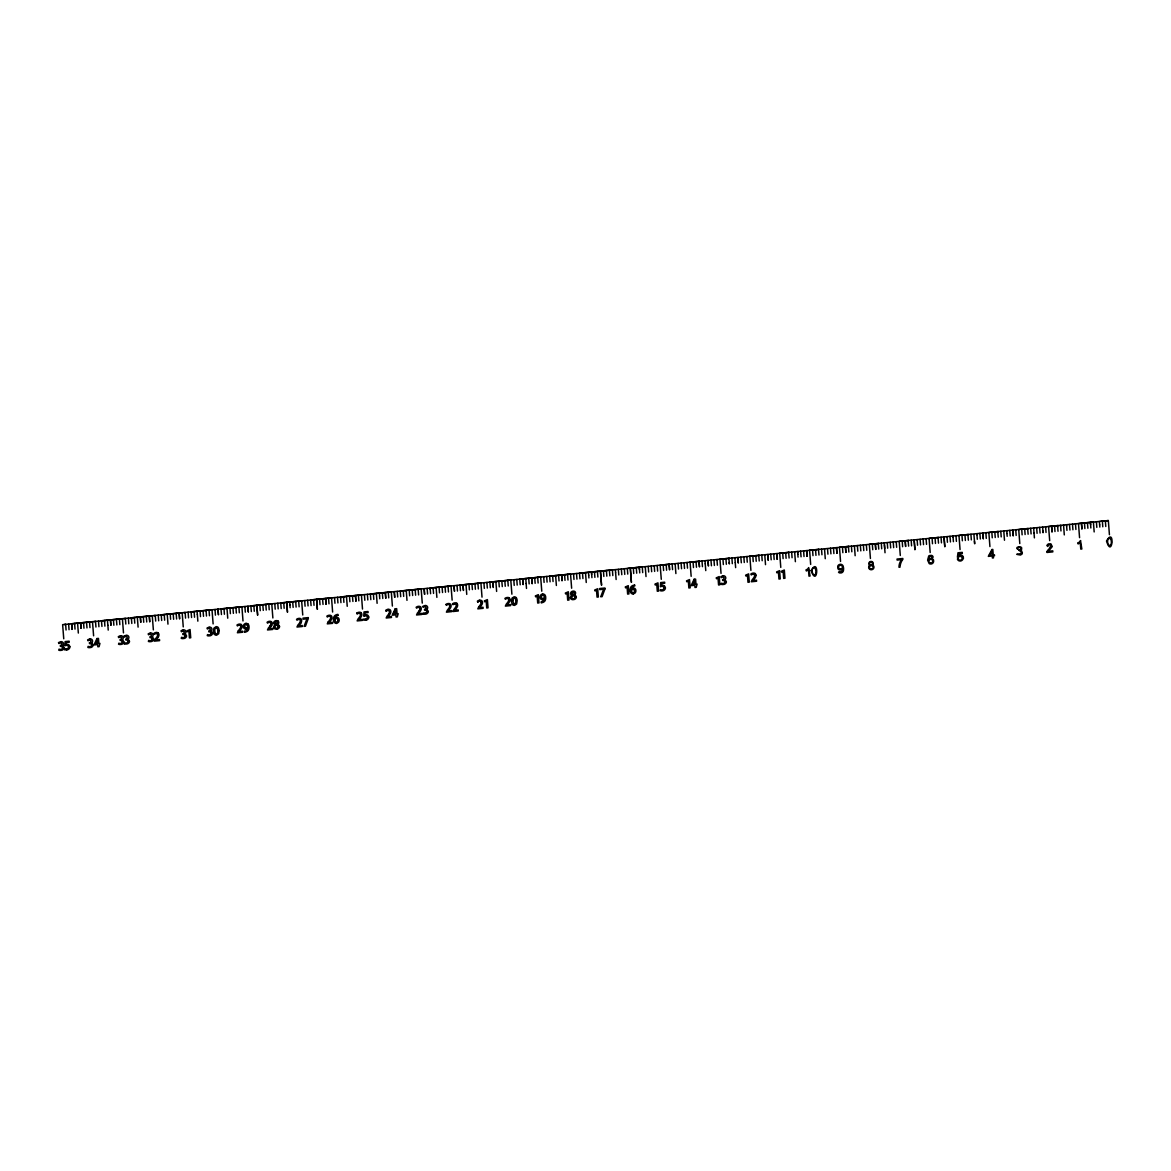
<?xml version="1.0" encoding="UTF-8"?>
<svg xmlns="http://www.w3.org/2000/svg" width="1171" height="1171" viewBox="0 0 1171 1171"><rect width="100%" height="100%" fill="white"/><g stroke="black" fill="none" stroke-linecap="round" stroke-linejoin="round"><path stroke-width="1.5" d="M1018.726 550.209C1028.182 555.625 1008.904 553.21 1020.556 555.025C1024.859 553.371 1019.956 550.648 1021.58 549.258C1023.205 545.13 1014.071 546.93 1017.526 549.097M64.888 645.616L65.122 641.591L69.133 641.196L69.206 642.25L66.162 642.557L66.03 644.518M363.786 615.931L364.02 611.906L368.016 611.511L368.104 612.565L365.045 612.872L364.913 614.834M660.4 586.612L660.649 582.587L664.645 582.177L664.718 583.246L661.674 583.539L661.542 585.5M958.654 555.976L958.947 553.707L962.328 553.371L962.255 552.361L957.98 552.785L957.41 557.206L958.449 557.264A2.035 1.918 -15.2 0 1 961.596 556.884A2.035 1.918 -15.2 0 1 961.171 559.884A2.035 1.918 -15.2 0 1 958.2 558.889M64.712 649.627L64.947 648.646A3.586 3.367 -15.2 0 0 66.674 648.895M124.214 643.743L124.477 642.747A3.367 3.162 -15.2 0 0 126.248 643.011A1.771 1.669 -15.2 0 0 128.049 641.357M422.98 613.941L423.258 612.931A3.367 3.162 -15.2 0 0 425.014 613.209M217.645 633.072C214.952 638.019 213.063 625.124 217.25 628.432M694.432 580.45L692.354 584.534L694.74 584.314L694.491 580.392M1111.016 544.559L1111.381 542.92A12.091 11.373 -15.2 0 0 1111.059 539.992L1110.62 539.041M1107.971 539.289L1107.62 540.929A12.998 12.222 -15.2 0 0 1107.883 543.651L1108.41 544.822A1.683 1.581 -15.2 0 0 1111.089 544.603M239.104 631.506L239.762 630.745A14.345 13.496 -15.2 0 0 241.489 628.461A4.289 4.04 -15.2 0 0 242.06 626.236A2.693 2.532 -15.2 0 0 241.314 624.611M388.538 615.99L387.879 616.751L391.407 616.429L391.48 617.483L386.167 618.01L387.103 616.048A20.829 19.6 -15.2 0 0 388.918 613.721M238.328 630.803L237.376 632.764L242.704 632.238L242.617 631.184L239.104 631.535M478.734 606.9L477.797 608.861L483.111 608.335L483.038 607.281L479.51 607.632L480.183 606.841A14.345 13.496 -15.2 0 0 481.91 604.558A4.289 4.04 -15.2 0 0 482.481 602.333A2.693 2.532 -15.2 0 0 481.72 600.708A2.766 2.591 -15.2 0 0 479.686 600.255M65.064 645.587L65.942 645.441A2.327 2.196 -15.2 0 1 68.752 646.86M363.947 615.887L364.84 615.756M660.576 586.569L661.454 586.437A2.327 2.196 -15.2 0 1 664.264 587.842M245.193 632.077L245.486 632.018A4.201 3.952 -15.2 0 0 248.369 630.174A6.367 5.987 -15.2 0 0 249.028 626.909A4.743 4.464 -15.2 0 0 248.208 624.202M245.076 631.125L245.325 631.067A3.045 2.869 -15.2 0 0 247.301 629.793M541.778 602.728L542.144 602.641A4.201 3.952 -15.2 0 0 545.013 600.811A6.367 5.987 -15.2 0 0 545.686 597.547A4.743 4.464 -15.2 0 0 544.852 594.824A2.576 2.415 -15.2 0 0 542.671 594.121M958.449 558.801L957.38 559.021A2.898 2.723 -15.2 0 0 962.474 559.928A3.015 2.84 -15.2 0 0 958.434 555.713M1100.725 521.3L1108.308 520.568M64.156 624.524L65.43 624.406M72.09 623.719L92.494 621.684L93.607 635.809M94.031 621.552L95.305 621.435M101.95 620.732L122.384 618.698M123.906 618.581L125.18 618.449M131.825 617.761L152.259 615.726L153.357 629.866M153.972 615.595L154.879 615.492M161.7 614.79L182.134 612.755M183.847 612.609L184.755 612.521M191.576 611.818L212.01 609.784L213.122 623.909M221.465 608.847L241.885 606.812M251.341 605.861L271.76 603.826L272.872 617.966M281.216 602.889L301.635 600.855L302.747 614.995M311.091 599.918L331.525 597.883L332.623 612.023M340.966 596.947L361.4 594.912M370.841 593.96L391.275 591.926M400.716 590.989L421.15 588.954L422.263 603.094M430.606 588.018L451.025 585.983L452.138 600.123M460.481 585.046L480.9 583.012M490.356 582.075L510.776 580.04L511.888 594.165M520.231 579.089L540.665 577.054L541.763 591.194M550.107 576.117L570.54 574.083L571.638 588.223M579.982 573.146L611.701 569.984M628.344 568.33L641.576 567.013M669.622 564.217L660.166 565.154L661.278 579.294M690.041 562.182L699.497 561.246M63.746 638.78L62.634 624.655L729.372 558.274M720.15 559.211L759.247 555.303M750.025 556.24L789.122 552.317M780.091 553.254L818.997 549.345M809.966 550.268L848.887 546.374M840.031 547.281L878.762 543.403M908.637 540.417L869.907 544.31M899.782 541.324L938.513 537.445M929.672 538.353L968.388 534.474M959.737 535.367L998.263 531.502M989.612 532.395L1028.138 528.531M1048.572 526.482L1058.028 525.545M1049.362 526.438L1093.392 522.032L1094.168 531.927M1019.487 529.409L1048.572 526.511L1049.684 540.621M1079.238 523.466L1108.117 520.583M1080.496 540.592L1081.858 549.009L1080.774 549.111L1080.262 542.51A6.953 6.543 -15.2 0 1 1078.125 543.959L1078.067 542.978M901.494 559.636L897.132 560.075L897.045 559.05L902.826 558.479L902.885 559.299A13.789 12.969 -15.2 0 0 900.338 564.803M542.671 595.014L543.827 595.571A3.762 3.542 -15.2 0 1 544.295 597.21M246.012 624.392L247.183 624.933M477.856 602.055L477.373 601.191A3.835 3.601 -15.2 0 1 479.686 600.225M445.99 604.485L446.473 605.348A2.986 2.81 -15.2 0 1 448.098 604.499A1.566 1.464 -15.2 0 1 449.342 604.822A1.815 1.698 -15.2 0 1 449.723 605.89A3.645 3.425 -15.2 0 1 449.108 607.837A20.829 19.6 -15.2 0 1 447.337 610.179L446.4 612.17L451.728 611.628L451.64 610.574L448.127 610.925L448.786 610.135A14.345 13.496 -15.2 0 0 450.513 607.866A4.289 4.04 -15.2 0 0 451.084 605.627A2.693 2.532 -15.2 0 0 450.323 604.016A2.766 2.591 -15.2 0 0 448.303 603.548A3.835 3.601 -15.2 0 0 445.975 604.47M386.225 611.203L385.742 610.325A3.835 3.601 -15.2 0 1 388.055 609.374M356.716 613.223L357.199 614.102A2.986 2.81 -15.2 0 1 358.824 613.238A1.566 1.464 -15.2 0 1 360.068 613.575M154.338 634.331L153.855 633.467A3.835 3.601 -15.2 0 1 156.153 632.501M123.98 636.292L124.375 637.185A2.957 2.781 -15.2 0 1 125.897 636.526L127.273 637.156L126.849 638.649A2.152 2.02 -15.2 0 1 125.721 639.103L125.824 639.995A2.283 2.152 -15.2 0 1 127.273 640.274A1.595 1.493 -15.2 0 1 127.873 641.357M58.55 642.689L58.96 643.567A2.957 2.781 -15.2 0 1 60.482 642.908L61.814 643.508L61.551 644.928A2.152 2.02 -15.2 0 1 60.307 645.484L60.394 646.377A2.283 2.152 -15.2 0 1 61.858 646.655A1.595 1.493 -15.2 0 1 62.444 647.753M571.829 593.477L573 592.043L574.317 593.141A1.713 1.61 -15.2 0 1 573.336 594.722M275.039 622.957L276.21 621.523L277.527 622.621A1.713 1.61 -15.2 0 1 276.546 624.202M634.623 585.061L634.711 586.012A3.791 3.557 -15.2 0 0 632.062 587.154M338.024 615.346L337.936 614.394A5.035 4.743 -15.2 0 0 334.496 615.931A5.855 5.518 -15.2 0 0 333.486 619.854A3.63 3.425 -15.2 0 0 336.575 623.484M1099.613 524.637L1099.832 527.082M1096.817 527.389L1096.407 521.754M1090.435 522.354L1090.625 524.828M1090.406 522.354L1090.845 527.975M1087.42 522.647L1087.888 528.267M1060.633 526.394L1060.56 525.325L1060.97 530.946M1057.53 525.618L1057.647 527.038M1034.052 532.951L1033.671 528.004M1030.67 528.297L1031.095 533.932M1027.655 528.604L1028.123 534.225M1006.972 533.508L1007.192 536.303M1000.795 531.268L1001.205 536.904M997.78 531.575L998.248 537.196M970.92 534.254L971.33 539.875M967.905 534.547L968.373 540.168M941.045 537.226L941.455 542.846M938.03 537.518L938.498 543.139M911.17 540.197L911.58 545.832M908.154 540.504L908.623 546.125M881.295 543.168L881.704 548.804M878.279 543.476L878.748 549.097M851.419 546.14L851.829 551.775M848.39 546.447L848.507 547.867M821.53 549.126L821.954 554.747M818.514 549.419L818.983 555.039M797.832 554.322L798.051 557.133M791.655 552.097L792.064 557.718M788.639 552.39L789.108 558.025M767.971 557.659L767.752 554.483M768.088 559.05L768.176 560.104M761.779 555.069L762.189 560.704M758.764 555.376L759.232 560.997M735.286 562.695L734.89 557.747M731.904 558.04L732.314 563.675M728.889 558.347L729.357 563.968L729.226 562.563M705.235 563.837L705.762 570.599M702.029 561.026L702.439 566.647M699.014 561.319L699.482 566.94L699.102 562.387M672.154 563.998L672.564 569.618M642.279 566.969L642.689 572.604M615.595 572.751L616.122 579.513M612.404 569.94L612.814 575.576M609.432 570.599L609.857 575.869M588.691 575.151L588.911 577.947M582.514 572.926L582.924 578.547M579.499 573.219L579.967 578.84M552.639 575.898L553.049 581.519M549.623 576.191L550.092 581.811M526.145 583.524L525.75 578.576M522.764 578.869L523.203 584.49M519.748 579.162L520.217 584.797M489.873 582.148L490.342 587.769M463.013 584.812L463.453 590.447L462.984 584.827M459.998 585.119L460.466 590.74M433.211 588.852L433.138 587.798L433.548 593.419M430.123 588.091L430.225 589.511M403.263 590.77L403.673 596.39M400.233 591.062L400.716 596.698M379.55 595.966L379.77 598.776M373.373 593.741L373.783 599.376M370.358 594.048L370.826 599.669M343.498 596.712L343.908 602.348M340.483 597.02L340.6 598.44M313.623 599.698L314.033 605.319M310.608 599.991L311.076 605.612M289.91 604.895L290.13 607.705M283.748 602.67L284.158 608.291M280.733 602.963L281.201 608.583M253.873 605.641L254.283 611.277M250.857 605.934L251.326 611.569M223.998 608.613L224.408 614.248M220.982 608.92L221.451 614.541M197.343 614.394L197.84 621.157M194.123 611.584L194.532 617.219M191.093 611.891L191.576 617.512M170.6 619.254L170.219 613.97M164.233 614.57L164.643 620.191M161.217 614.863L161.686 620.484M134.358 617.541L134.767 623.162M131.342 617.834L131.459 619.254M107.834 625.168L107.469 620.22M104.482 620.513L104.57 621.933M101.467 620.82L101.936 626.441M74.607 623.484L75.017 629.12M1108.337 520.539L1109.42 534.679M1105.365 520.861L1105.775 526.496M1102.379 521.154L1102.789 526.789M1099.364 521.461L1099.671 524.974M1084.463 522.939L1084.873 528.575M1078.476 523.539L1079.56 537.65M1075.49 523.832L1075.9 529.468M1072.504 524.14L1072.914 529.76M1069.489 524.432L1069.957 530.053M1066.605 526.145L1066.532 524.725M1066.635 526.145L1066.942 530.361M1063.546 525.032L1064.293 534.898M1057.676 527.038L1058.013 531.253M1054.573 525.925L1054.983 531.546M1045.615 526.818L1046.025 532.439M1042.629 527.111L1043.068 532.732L1042.907 530.99M1039.614 527.404L1040.082 533.039M1037.067 533.332L1036.657 527.697M1034.022 532.951L1034.403 537.87M1024.698 528.897L1025.108 534.518M1021.712 529.19L1022.122 534.825M1018.726 529.482L1019.795 543.593M1015.74 529.79L1016.15 535.41M1013.193 535.703L1012.754 530.082L1013.164 535.718M1009.739 530.39L1010.207 536.011M1006.797 531.034L1007.001 533.508M1003.781 530.975L1004.484 540.226M994.823 531.868L995.233 537.504M991.837 532.161L992.247 537.796M988.851 532.468L989.919 546.579M985.865 532.761L986.275 538.397M979.864 533.361L980.332 538.982M976.951 534.723L976.892 533.654M976.98 534.723L977.302 539.275M973.935 534.576L974.682 543.812L974.462 541.353M964.948 534.84L965.358 540.475M961.962 535.147L962.372 540.768M958.976 535.44L960.044 549.55M955.99 535.733L956.4 541.368M953.004 536.04L953.077 537.094M952.96 536.04L953.414 541.661M949.974 536.333L950.457 541.953M947.427 542.261L947.017 536.625M944.031 536.918L944.807 546.798L944.002 536.933M935.073 537.811L935.483 543.446M932.087 538.118L932.497 543.739M929.101 538.411L930.169 552.522M926.1 538.704L926.524 544.339M923.114 539.011L923.524 544.632M920.099 539.304L920.567 544.925M917.552 545.232L917.142 539.597M914.888 549.155L914.156 539.904L914.902 549.77M902.212 541.09L902.621 546.725M899.211 541.383L900.294 555.493M896.225 541.69L896.635 547.311M893.239 541.983L893.649 547.618M890.223 542.275L890.692 547.911M887.325 543.285L887.677 548.204M884.427 544.749L884.72 548.438M884.281 542.876L885.027 552.741M872.322 544.061L872.746 549.697M869.336 544.369L870.419 558.465M866.35 544.661L866.76 550.282M863.364 544.954L863.774 550.59M860.348 545.262L860.817 550.882M857.435 546.623L857.392 545.554M857.465 546.623L857.801 551.175M854.406 545.847L855.152 555.713M848.536 547.867L848.873 552.068M842.447 547.033L842.857 552.668M839.461 547.34L840.544 561.451M833.489 547.926L833.898 553.561M830.473 548.233L830.942 553.854M827.56 549.243L827.926 554.161M824.53 548.818L825.262 558.699M815.558 549.711L815.967 555.347M812.572 550.019L812.981 555.64M809.585 550.311L810.669 564.422M806.263 569.984L806.336 570.994A6.953 6.543 -15.2 0 0 808.458 569.516L808.971 576.132L810.054 576.03L808.693 567.613A5.562 5.24 -15.2 0 1 806.219 569.896M803.613 550.912L804.023 556.532M800.598 551.204L801.066 556.825M797.861 554.322L797.641 551.497L797.714 552.917M794.641 551.804L795.387 561.67M785.682 552.697L786.092 558.318M782.696 552.99L783.106 558.611M779.71 553.283L780.779 567.393M777.163 559.211L776.724 553.59L777.134 559.211M773.738 553.883L774.148 559.504M770.723 554.176L771.191 559.811M767.781 554.834L768.205 560.104M764.765 554.776L765.512 564.642M755.807 555.669L756.217 561.29M752.821 555.962L753.231 561.597M749.835 556.254L750.904 570.365M746.849 556.562L747.259 562.182M743.863 556.854L744.273 562.49M740.833 557.162L741.316 562.783M737.964 558.508L738.316 563.075L737.876 557.455M735.256 562.695L735.637 567.613M725.932 558.64L726.342 564.276M722.946 558.933L723.356 564.568M719.96 559.24L721.029 573.351M716.974 559.533L717.384 565.169M713.973 559.826L714.383 565.461M710.958 560.133L711.426 565.754M708.162 562.548L708.44 566.047L708.001 560.426M705.015 560.719L705.264 563.822M696.057 561.612L696.467 567.247M693.071 561.919L693.481 567.54M690.07 562.212L691.153 576.322M687.084 562.504L687.494 568.14M684.098 562.812L684.508 568.433M681.083 563.105L681.551 568.725M678.536 569.033L678.126 563.397M675.14 563.705L675.887 573.57M666.182 564.583L666.592 570.218M663.181 564.89L663.606 570.511M657.209 565.476L657.619 571.111M654.223 565.783L654.633 571.404M651.208 566.076L651.676 571.697M648.661 572.004L648.251 566.369M645.265 566.676L646.011 576.542M639.483 569.735L639.293 567.262L639.732 572.897M636.292 567.569L636.702 573.19M633.306 567.862L633.716 573.497M627.334 568.462L627.744 574.083M624.348 568.755L624.758 574.39M621.333 569.062L621.801 574.683M618.786 574.976L618.376 569.355M615.39 569.648L615.624 572.751M606.417 570.54L606.827 576.161M603.431 570.833L603.841 576.469M600.445 571.141L601.557 585.237L600.416 571.141M597.459 571.433L597.869 577.054M594.473 571.726L594.883 577.362M591.926 577.654L591.487 572.034L591.648 574.507M588.515 572.678L588.72 575.151M585.5 572.619L586.247 582.485M576.542 573.512L576.952 579.147M573.556 573.805L573.966 579.44M567.584 574.405L567.994 580.04M564.598 574.698L565.008 580.333M559.035 580.933L558.611 575.298M555.625 575.59L556.371 585.471M546.667 576.483L547.077 582.119M543.681 576.791L544.091 582.411M541.119 601.821L541.192 602.802M537.709 577.376L538.118 583.012M534.723 577.684L535.132 583.304M532.176 583.597L531.722 577.976L532.146 583.612M529.146 583.905L528.736 578.269M526.116 583.524L526.496 588.442M522.895 580.992L523.174 584.49M516.792 579.469L517.201 585.09M513.806 579.762L514.215 585.383M507.833 580.362L508.243 585.983M504.833 580.655L505.243 586.276M501.817 580.948L502.286 586.583M498.89 581.606L499.27 586.876M495.875 581.548L496.621 591.414M486.916 582.441L487.326 588.062M483.93 582.734L484.34 588.369M480.93 583.026L482.013 597.137M477.944 583.334L478.354 588.954M474.958 583.626L475.367 589.262M471.942 583.934L472.411 589.555M469.395 589.847L468.986 584.227M465.999 584.519L466.746 594.385M457.041 585.412L457.451 591.048M454.041 585.705L454.494 591.34L454.011 585.72M448.069 586.305L448.478 591.941M445.082 586.598L445.492 592.233M442.067 586.905L442.536 592.526M439.52 592.833L439.11 587.198M436.124 587.491L436.871 597.371M430.255 589.511L430.591 593.712M427.152 588.384L427.576 594.019M418.193 589.276L418.603 594.912M415.207 589.584L415.617 595.205M412.192 589.877L412.66 595.497M409.645 595.805L409.235 590.169M406.249 590.477L406.981 600.342M397.276 591.355L397.686 596.99M391.304 591.955L392.387 606.066M388.318 592.248L388.728 597.883M382.317 592.848L382.785 598.469M379.58 595.966L379.36 593.141M376.374 593.448L377.106 603.314M367.401 594.341L367.811 599.962M364.415 594.634L364.825 600.269M361.429 594.927L362.498 609.037M358.443 595.234L358.853 600.855M352.442 595.834L352.91 601.455M349.895 601.748L349.47 596.127M346.484 596.42L347.231 606.285M340.629 598.425L340.951 602.641M337.526 597.312L337.936 602.933M334.54 597.605L334.95 603.241M328.568 598.205L328.978 603.826M322.552 598.805L323.035 604.426M320.005 604.719L319.595 599.098M317.385 609.257L316.609 599.391L317.356 609.257M307.651 600.284L308.061 605.919M304.665 600.577L305.075 606.212M298.693 601.177L299.103 606.812M295.692 601.47L296.102 607.105M292.677 601.777L293.145 607.398M289.749 602.421L289.94 604.895M277.776 603.255L278.186 608.891M274.79 603.563L275.2 609.183M268.803 604.148L269.213 609.784M265.817 604.456L266.227 610.076M262.802 604.748L263.27 610.369M260.255 610.677L259.845 605.041M256.903 605.963L257.635 615.214L256.859 605.348M244.9 606.534L245.325 612.155M244.461 631.198L244.549 632.164M241.914 606.827L242.997 620.937M238.928 607.134L239.338 612.755M235.942 607.427L236.352 613.048M232.927 607.72L233.395 613.355M230.38 613.648L229.97 608.027M226.984 608.32L227.73 618.186M218.011 609.213L218.465 614.834L217.982 609.213M215.025 609.505L215.435 615.141M209.053 610.106L209.463 615.726M206.067 610.398L206.477 616.034M203.051 610.706L203.52 616.327M200.504 616.619L200.095 610.999M197.109 611.291L197.314 614.394M188.136 612.184L188.546 617.82M185.15 612.477L185.56 618.112M182.164 612.784L183.247 626.895M176.192 613.37L176.601 619.005M173.176 613.677L173.615 619.298M167.233 614.263L167.965 624.143M158.261 615.156L158.671 620.791M155.275 615.463L155.684 621.084M146.316 616.356L146.726 621.977M143.301 616.649L143.74 622.269M137.344 617.249L138.09 627.114M131.489 619.254L131.811 623.47M128.386 618.142L128.795 623.762M125.399 618.434L125.809 624.055M122.413 618.727L123.482 632.838M119.427 619.02L119.837 624.655M116.441 619.327L116.851 624.948M113.411 619.62L113.865 625.255M107.864 625.168L108.215 630.086M104.6 621.933L104.892 626.148M98.51 621.113L98.92 626.734M95.524 621.406L95.934 627.041M89.552 622.006L89.962 627.627M86.552 622.299L86.976 627.934M83.536 622.606L83.975 628.227M77.593 623.192L78.34 633.057M68.635 624.084L69.045 629.705M65.649 624.377L66.059 630.013M842.535 568.872C843.325 573.673 838.407 570.863 838.538 572.18A2.21 2.079 -15.2 0 0 839.783 572.941L841.202 572.912A2.796 2.62 -15.2 0 0 843.003 571.638L843.222 571.214A4.274 4.011 -15.2 0 0 843.457 570.482L843.588 568.901A14.081 13.262 -15.2 0 0 843.515 567.759L843.105 566.003A3.381 3.191 -15.2 0 0 842.754 565.417A2.84 2.679 -15.2 0 0 840.222 564.305L839.358 564.539A2.562 2.401 -15.2 0 0 838.656 564.934A2.84 2.679 -15.2 0 0 838.26 565.33A2.737 2.576 -15.2 0 0 837.733 566.296L837.909 568.579A2.664 2.503 -15.2 0 0 838.363 569.223A2.81 2.635 -15.2 0 0 838.978 569.692A2.415 2.269 -15.2 0 0 839.944 569.984A2.796 2.62 -15.2 0 0 840.471 569.984A2.518 2.371 -15.2 0 0 842.505 568.652M219.123 630.584L218.699 633.716L216.591 635.194A2.488 2.342 -15.2 0 1 214.41 634.243M511.493 601.352L512.005 598.147L514.04 596.829A2.474 2.327 -15.2 0 1 516.235 597.737M1107.971 539.275A1.625 1.537 -15.2 0 1 1110.591 538.894M1080.555 540.621A5.562 5.24 -15.2 0 1 1078.023 542.89M1047.064 551.717A2.049 1.932 -15.2 0 0 1047.006 552.463L1052.831 551.878L1052.758 550.853L1048.367 551.292A4.113 3.864 -15.2 0 1 1048.967 550.56L1052.275 546.564L1050.811 543.798L1048.265 543.944L1046.845 545.452L1047.782 546.462L1048.879 544.661L1051.104 545.262L1048.982 549.097A7.553 7.114 -15.2 0 0 1046.933 551.658M1017.687 549.082A1.581 1.493 -15.2 0 1 1019.78 547.457A1.581 1.493 -15.2 0 1 1020.409 549.887M1020.19 549.697A2.225 2.093 -15.2 0 1 1018.902 550.209M929.32 556.459A4.435 4.172 -15.2 0 0 928.837 559.636A2.591 2.43 -15.2 0 1 929.569 558.728A2.679 2.518 -15.2 0 1 931.282 558.333A2.43 2.283 -15.2 0 1 932.248 558.626A2.869 2.693 -15.2 0 1 932.877 559.094A2.679 2.518 -15.2 0 1 933.389 559.738L933.609 560.807A3.469 3.264 -15.2 0 1 933.272 562.504A2.723 2.562 -15.2 0 1 931.033 563.998L930.067 563.939A2.693 2.532 -15.2 0 1 929.232 563.617L927.622 560.177L928.72 556.049A2.605 2.459 -15.2 0 1 929.496 555.566L931.428 555.376A2.283 2.137 -15.2 0 1 932.819 556.327L933.155 557.176L932.087 557.381A2.181 2.049 -15.2 0 0 931.574 556.459A1.61 1.508 -15.2 0 0 929.54 556.591M901.597 559.709A12.559 11.812 -15.2 0 0 898.991 567.262L900.016 567.145A11.388 10.715 -15.2 0 1 900.265 564.788M869.804 565.403A2.254 2.122 -15.2 0 1 869.263 562.3A2.254 2.122 -15.2 0 1 872.585 561.992A2.254 2.122 -15.2 0 1 872.483 565.154M872.468 564.949A2.664 2.503 -15.2 0 1 873.478 568.638A2.664 2.503 -15.2 0 1 869.453 569.077A2.664 2.503 -15.2 0 1 869.79 565.242M754.197 574.419A1.566 1.464 -15.2 0 0 752.968 574.171A2.986 2.81 -15.2 0 0 751.343 574.961L750.845 574.083A3.835 3.601 -15.2 0 1 753.143 573.117A2.766 2.591 -15.2 0 1 755.222 573.556M754.183 574.463A1.815 1.698 -15.2 0 1 754.578 575.488A3.645 3.425 -15.2 0 1 753.963 577.435A20.829 19.6 -15.2 0 1 752.192 579.777L751.255 581.767L756.583 581.226L756.495 580.172L752.982 580.523L753.641 579.733A14.345 13.496 -15.2 0 0 755.368 577.449A4.289 4.04 -15.2 0 0 755.939 575.224M755.193 573.6A2.693 2.532 -15.2 0 1 755.924 575.224M722.946 575.81A2.357 2.225 -15.2 0 1 725.669 577.318A2.357 2.225 -15.2 0 1 724.234 580.055M722.99 576.015A3.923 3.689 -15.2 0 0 720.824 576.776L721.248 577.669A2.957 2.781 -15.2 0 1 722.756 577.01L724.132 577.654L723.722 579.133A2.152 2.02 -15.2 0 1 722.595 579.586L722.683 580.479A2.283 2.152 -15.2 0 1 724.146 580.757A1.595 1.493 -15.2 0 1 724.732 581.855M724.146 579.777A2.313 2.166 -15.2 0 1 726.122 581.767M726.415 581.782A3.015 2.84 -15.2 0 1 723.254 584.475A4.142 3.894 -15.2 0 1 721.058 584.27L721.351 583.231A3.367 3.162 -15.2 0 0 723.107 583.509A1.771 1.669 -15.2 0 0 724.922 581.855M664.279 585.807A2.766 2.605 -15.2 0 1 665.216 587.725M665.45 587.71A3.206 3.015 -15.2 0 1 662.303 590.872A4.318 4.055 -15.2 0 1 660.21 590.638L660.459 589.628A3.586 3.367 -15.2 0 0 662.186 589.877A1.932 1.815 -15.2 0 0 663.972 587.959M662.113 585.427A3.264 3.074 -15.2 0 1 664.25 585.837M632.164 587.257A3.806 3.586 -15.2 0 0 631.345 589.218A2.591 2.444 -15.2 0 1 633.233 588.135M633.116 593.111A2.401 2.254 -15.2 0 1 631.652 590.726M634.404 590.799A1.947 1.844 -15.2 0 1 633.379 593.009M631.476 590.711A1.595 1.493 -15.2 0 1 632.896 589.13M634.623 585.105A5.035 4.743 -15.2 0 0 631.184 586.598A5.855 5.518 -15.2 0 0 630.174 590.521M633.262 594.151A3.63 3.425 -15.2 0 1 630.218 590.535M633.335 593.712A2.708 2.547 -15.2 0 0 635.238 592.775A3.411 3.22 -15.2 0 0 635.853 590.55A2.752 2.591 -15.2 0 0 633.248 587.93M632.926 588.896A1.859 1.742 -15.2 0 1 634.448 590.755M570.497 597.737A2.723 2.562 -15.2 0 1 571.99 595.351A2.313 2.181 -15.2 0 1 570.526 593.609A2.562 2.415 -15.2 0 1 572.97 591.15A2.679 2.518 -15.2 0 1 574.902 591.545A2.196 2.064 -15.2 0 1 575.576 592.95A2.371 2.24 -15.2 0 1 574.346 594.956A2.635 2.488 -15.2 0 1 576.249 596.976M570.306 597.81A2.708 2.547 -15.2 0 0 573.483 599.596A2.84 2.664 -15.2 0 0 576.366 596.99M574.888 597.239A1.522 1.434 -15.2 0 1 573.468 598.82A1.522 1.434 -15.2 0 1 571.858 597.532A1.903 1.8 -15.2 0 1 573.087 595.688A2.254 2.122 -15.2 0 1 575.005 597.195M573.336 594.678A1.976 1.859 -15.2 0 1 571.682 593.536M543.871 600.372A4.362 4.113 -15.2 0 0 544.486 598.615A2.386 2.24 -15.2 0 1 542.671 599.552M541.544 597.02A1.976 1.859 -15.2 0 1 542.539 594.795M544.295 597.708A1.654 1.552 -15.2 0 1 542.949 598.63M543.944 600.43A3.045 2.869 -15.2 0 1 541.968 601.645M542.641 593.975A3.089 2.898 -15.2 0 0 540.051 597.283A2.664 2.518 -15.2 0 0 542.671 599.742M542.905 598.835A1.771 1.654 -15.2 0 1 541.47 597.078M512.415 604.368A2.488 2.342 -15.2 0 0 514.611 605.348L516.631 604.002L517.143 600.708A6.909 6.499 -15.2 0 0 516.294 597.722M512.371 604.397A6.821 6.411 -15.2 0 1 511.551 601.352M509.326 597.913A2.766 2.591 -15.2 0 0 507.248 597.517A3.835 3.601 -15.2 0 0 504.921 598.425L505.418 599.318A2.986 2.81 -15.2 0 1 507.043 598.469A1.566 1.464 -15.2 0 1 508.287 598.791A1.815 1.698 -15.2 0 1 508.668 599.859A3.645 3.425 -15.2 0 1 508.053 601.806A20.829 19.6 -15.2 0 1 506.282 604.148L505.36 606.124L510.673 605.597L510.6 604.543L507.072 604.895L507.731 604.104A14.345 13.496 -15.2 0 0 509.458 601.821A4.289 4.04 -15.2 0 0 510.044 599.596M509.283 597.971A2.693 2.532 -15.2 0 1 510.014 599.596M477.87 602.07A2.986 2.81 -15.2 0 1 479.481 601.206A1.566 1.464 -15.2 0 1 480.739 601.528A1.815 1.698 -15.2 0 1 481.105 602.597M481.164 602.597A3.645 3.425 -15.2 0 1 480.491 604.543A20.829 19.6 -15.2 0 1 478.719 606.885M454.626 603.929A1.566 1.464 -15.2 0 1 455.87 604.177A1.815 1.698 -15.2 0 1 456.236 605.246A3.645 3.425 -15.2 0 1 455.621 607.193A20.829 19.6 -15.2 0 1 453.85 609.535L452.928 611.511L458.242 610.984L458.168 609.93L454.641 610.281L455.314 609.491A14.345 13.496 -15.2 0 0 457.041 607.207A4.289 4.04 -15.2 0 0 457.612 604.983A2.693 2.532 -15.2 0 0 456.851 603.358M454.611 603.855A2.986 2.81 -15.2 0 0 453.001 604.719L452.518 603.841A3.835 3.601 -15.2 0 1 454.816 602.875A2.766 2.591 -15.2 0 1 456.895 603.299M418.237 607.398A1.566 1.464 -15.2 0 1 419.481 607.647M418.223 607.325A2.986 2.81 -15.2 0 0 416.613 608.188L416.129 607.31A3.835 3.601 -15.2 0 1 418.428 606.344A2.766 2.591 -15.2 0 1 420.506 606.783M419.452 607.69A1.815 1.698 -15.2 0 1 419.847 608.715A3.645 3.425 -15.2 0 1 419.233 610.662M419.291 610.691A20.829 19.6 -15.2 0 1 417.462 613.004L416.539 614.995L421.853 614.453L421.78 613.399L418.252 613.75L418.925 612.96A14.345 13.496 -15.2 0 0 420.652 610.677A4.289 4.04 -15.2 0 0 421.223 608.452A2.693 2.532 -15.2 0 0 420.462 606.841M424.868 605.524A2.357 2.225 -15.2 0 1 427.576 607.017A2.357 2.225 -15.2 0 1 426.142 609.754M424.897 605.729A3.923 3.689 -15.2 0 0 422.731 606.476L423.155 607.368A2.957 2.781 -15.2 0 1 424.663 606.71L426.039 607.354L425.629 608.832A2.152 2.02 -15.2 0 1 424.502 609.286L424.59 610.193A2.283 2.152 -15.2 0 1 426.054 610.457A1.595 1.493 -15.2 0 1 426.639 611.555M426.054 609.491A2.313 2.166 -15.2 0 1 428.03 611.467M428.323 611.482A3.015 2.84 -15.2 0 1 425.161 614.175A4.142 3.894 -15.2 0 1 422.965 613.97M426.83 611.555A1.771 1.669 -15.2 0 1 425.029 613.223M389.094 610.677A1.566 1.464 -15.2 0 0 387.864 610.428A2.986 2.81 -15.2 0 0 386.24 611.218M389.079 610.706A1.815 1.698 -15.2 0 1 389.475 611.745A3.645 3.425 -15.2 0 1 388.86 613.692M388.055 609.403A2.766 2.591 -15.2 0 1 390.133 609.798A2.693 2.532 -15.2 0 1 390.821 611.482A4.289 4.04 -15.2 0 1 390.25 613.692A14.345 13.496 -15.2 0 1 388.538 615.975M368.587 617.044A2.766 2.605 -15.2 0 0 367.65 615.126A3.264 3.074 -15.2 0 0 365.498 614.746M368.821 617.029A3.206 3.015 -15.2 0 1 365.689 620.191M365.674 620.118A4.318 4.055 -15.2 0 1 363.596 619.957L363.83 618.961A3.586 3.367 -15.2 0 0 365.557 619.196M367.357 617.278A1.932 1.815 -15.2 0 1 365.557 619.269M364.854 615.814A2.327 2.196 -15.2 0 1 367.65 617.176M360.039 613.604A1.815 1.698 -15.2 0 1 360.448 614.643A3.645 3.425 -15.2 0 1 359.834 616.59A20.829 19.6 -15.2 0 1 358.063 618.917L357.126 620.908L362.454 620.381L362.366 619.313L358.853 619.664L359.512 618.888A14.345 13.496 -15.2 0 0 361.239 616.605A4.289 4.04 -15.2 0 0 361.81 614.365A2.693 2.532 -15.2 0 0 361.049 612.755M356.701 613.209A3.835 3.601 -15.2 0 1 359.014 612.272A2.766 2.591 -15.2 0 1 361.092 612.696M335.492 616.59A3.806 3.586 -15.2 0 0 334.657 618.537A2.459 2.313 -15.2 0 1 336.545 617.512M336.428 622.445A2.401 2.254 -15.2 0 1 334.965 620.059M336.692 622.343A1.947 1.844 -15.2 0 0 337.716 620.132A1.859 1.742 -15.2 0 0 336.238 618.229M334.789 620.03A1.595 1.493 -15.2 0 1 336.209 618.464M335.374 616.488A3.791 3.557 -15.2 0 1 338.024 615.434M336.648 623.045A2.708 2.547 -15.2 0 0 338.551 622.108A3.411 3.22 -15.2 0 0 339.166 619.883A2.752 2.591 -15.2 0 0 336.56 617.263M298.664 619.444A1.566 1.464 -15.2 0 1 299.908 619.708A1.815 1.698 -15.2 0 1 300.288 620.776A3.645 3.425 -15.2 0 1 299.674 622.723M298.664 619.371A2.986 2.81 -15.2 0 0 297.039 620.249L296.556 619.357A3.835 3.601 -15.2 0 1 298.854 618.405A2.766 2.591 -15.2 0 1 300.932 618.83A2.693 2.532 -15.2 0 1 301.62 620.513A4.289 4.04 -15.2 0 1 301.049 622.723M299.717 622.752A20.829 19.6 -15.2 0 1 297.888 625.065L296.966 627.041L302.294 626.514L302.206 625.46L298.678 625.812L299.352 625.021A14.345 13.496 -15.2 0 0 301.079 622.738M269.198 622.387A1.566 1.464 -15.2 0 1 270.428 622.635A1.815 1.698 -15.2 0 1 270.808 623.704A3.645 3.425 -15.2 0 1 270.194 625.651M269.184 622.313A2.986 2.81 -15.2 0 0 267.574 623.177L267.076 622.299A3.835 3.601 -15.2 0 1 269.374 621.333A2.766 2.591 -15.2 0 1 271.452 621.757M270.238 625.68A20.829 19.6 -15.2 0 1 268.422 627.993L267.486 629.969L272.814 629.442L272.726 628.388L269.213 628.739L269.872 627.949A14.345 13.496 -15.2 0 0 271.599 625.665M272.17 623.44A4.289 4.04 -15.2 0 1 271.584 625.651M271.423 621.816A2.693 2.532 -15.2 0 1 272.155 623.44M273.707 627.232A2.723 2.562 -15.2 0 1 275.2 624.831A2.313 2.181 -15.2 0 1 273.736 623.104M276.693 629.076A2.708 2.547 -15.2 0 1 273.531 627.29M278.098 626.719A1.522 1.434 -15.2 0 1 276.693 628.3A1.522 1.434 -15.2 0 1 275.068 627.027A1.903 1.8 -15.2 0 1 276.297 625.168A2.254 2.122 -15.2 0 1 278.215 626.675M276.561 624.158A1.976 1.859 -15.2 0 1 274.892 623.016M273.619 623.089A2.562 2.415 -15.2 0 1 276.18 620.63M276.195 620.689A2.679 2.518 -15.2 0 1 278.113 621.04M278.069 621.098A2.196 2.064 -15.2 0 1 278.786 622.43A2.371 2.24 -15.2 0 1 277.556 624.45A2.635 2.488 -15.2 0 1 279.459 626.456M279.576 626.485A2.84 2.664 -15.2 0 1 276.722 629.149M239.089 625.168A1.566 1.464 -15.2 0 1 240.318 625.431A1.815 1.698 -15.2 0 1 240.699 626.5A3.645 3.425 -15.2 0 1 240.084 628.446A20.829 19.6 -15.2 0 1 238.313 630.788M239.074 625.109A2.986 2.81 -15.2 0 0 237.464 625.973L236.966 625.08A3.835 3.601 -15.2 0 1 239.265 624.128A2.766 2.591 -15.2 0 1 241.343 624.553M247.842 627.978A4.362 4.113 -15.2 0 1 247.213 629.749M247.798 627.993A2.386 2.24 -15.2 0 1 246.027 628.929M245.895 624.158A1.976 1.859 -15.2 0 0 244.9 626.397A1.771 1.654 -15.2 0 0 246.261 628.198M247.213 624.919A3.762 3.542 -15.2 0 1 247.652 626.587M247.637 627.085A1.654 1.552 -15.2 0 1 246.305 628.007M246.012 623.484A2.576 2.415 -15.2 0 1 248.179 624.202M245.998 623.338A3.089 2.898 -15.2 0 0 243.392 626.661A2.664 2.518 -15.2 0 0 246.012 629.12M209.141 627.173A2.357 2.225 -15.2 0 1 211.849 628.681A2.357 2.225 -15.2 0 1 210.414 631.418M209.17 627.378A3.923 3.689 -15.2 0 0 207.004 628.124L207.428 629.032A2.957 2.781 -15.2 0 1 208.95 628.373L210.312 629.017L209.902 630.496A2.152 2.02 -15.2 0 1 208.775 630.949L208.862 631.842A2.283 2.152 -15.2 0 1 210.326 632.12A1.595 1.493 -15.2 0 1 210.912 633.218M210.341 631.14A2.313 2.166 -15.2 0 1 212.302 633.116M212.595 633.145A3.015 2.84 -15.2 0 1 209.448 635.838A4.142 3.894 -15.2 0 1 207.252 635.633L207.53 634.594A3.367 3.162 -15.2 0 0 209.302 634.872A1.771 1.669 -15.2 0 0 211.102 633.218M219.05 630.584A6.909 6.499 -15.2 0 0 218.274 627.597A2.474 2.327 -15.2 0 0 216.02 626.69L213.912 628.168L213.473 631.228A6.821 6.411 -15.2 0 0 214.352 634.272M217.66 633.072A7.729 7.275 -15.2 0 0 217.747 630.759A7.568 7.114 -15.2 0 0 217.294 628.417M183.159 629.881A2.357 2.225 -15.2 0 1 185.867 631.389A2.357 2.225 -15.2 0 1 184.433 634.126M183.188 630.086A3.923 3.689 -15.2 0 0 181.022 630.832L181.446 631.74A2.957 2.781 -15.2 0 1 182.969 631.081L184.33 631.725L183.92 633.204A2.152 2.02 -15.2 0 1 182.793 633.657L182.881 634.55A2.283 2.152 -15.2 0 1 184.345 634.828A1.595 1.493 -15.2 0 1 184.93 635.926M184.345 633.848A2.313 2.166 -15.2 0 1 186.321 635.824M186.613 635.838A3.015 2.84 -15.2 0 1 183.452 638.532A4.142 3.894 -15.2 0 1 181.256 638.341L181.549 637.302A3.367 3.162 -15.2 0 0 183.32 637.58A1.771 1.669 -15.2 0 0 185.12 635.926M150.298 632.984A2.357 2.225 -15.2 0 1 153.006 634.492A2.357 2.225 -15.2 0 1 151.571 637.229M150.327 633.189A3.923 3.689 -15.2 0 0 148.161 633.935L148.585 634.828A2.957 2.781 -15.2 0 1 150.108 634.17L151.469 634.814L151.059 636.307A2.152 2.02 -15.2 0 1 149.932 636.761L150.02 637.653A2.283 2.152 -15.2 0 1 151.483 637.932M151.483 636.951A2.313 2.166 -15.2 0 1 153.46 638.927M153.752 638.942A3.015 2.84 -15.2 0 1 150.591 641.635A4.142 3.894 -15.2 0 1 148.395 641.43L148.688 640.391A3.367 3.162 -15.2 0 0 150.459 640.669A1.771 1.669 -15.2 0 0 152.259 639.015M151.498 637.917A1.595 1.493 -15.2 0 1 152.069 639.015M155.977 633.555A1.566 1.464 -15.2 0 1 157.207 633.804A1.815 1.698 -15.2 0 1 157.587 634.887M154.352 634.345A2.986 2.81 -15.2 0 1 155.963 633.482M157.646 634.872A3.645 3.425 -15.2 0 1 156.973 636.819A20.829 19.6 -15.2 0 1 155.201 639.161L154.265 641.152L159.593 640.625L159.505 639.556L155.992 639.908L156.651 639.117A14.345 13.496 -15.2 0 0 158.378 636.848M156.167 632.53A2.766 2.591 -15.2 0 1 158.231 632.94M158.363 636.834A4.289 4.04 -15.2 0 0 158.949 634.609A2.693 2.532 -15.2 0 0 158.202 632.999M120.437 635.765A2.357 2.225 -15.2 0 1 123.145 637.273A2.357 2.225 -15.2 0 1 121.711 640.01M120.467 635.97A3.923 3.689 -15.2 0 0 118.3 636.717L118.725 637.624A2.957 2.781 -15.2 0 1 120.247 636.965L121.608 637.61L121.199 639.088A2.152 2.02 -15.2 0 1 120.071 639.542L120.159 640.435A2.283 2.152 -15.2 0 1 121.623 640.713A1.595 1.493 -15.2 0 1 122.208 641.81M121.623 639.732A2.313 2.166 -15.2 0 1 123.599 641.708M123.892 641.723A3.015 2.84 -15.2 0 1 120.745 644.431A4.142 3.894 -15.2 0 1 118.549 644.226L118.827 643.186A3.367 3.162 -15.2 0 0 120.598 643.465A1.771 1.669 -15.2 0 0 122.399 641.81M126.087 635.326A2.357 2.225 -15.2 0 1 128.81 636.834A2.357 2.225 -15.2 0 1 127.361 639.571M123.95 636.277A3.923 3.689 -15.2 0 1 126.117 635.531M127.288 639.293A2.313 2.166 -15.2 0 1 129.249 641.269M129.557 641.284A3.015 2.84 -15.2 0 1 126.395 643.977A4.142 3.894 -15.2 0 1 124.199 643.787M89.743 638.942A2.357 2.225 -15.2 0 1 92.465 640.449A2.357 2.225 -15.2 0 1 91.031 643.186M89.786 639.146A3.923 3.689 -15.2 0 0 87.62 639.893L88.045 640.8A2.957 2.781 -15.2 0 1 89.552 640.142L90.899 640.727L90.635 642.162A2.152 2.02 -15.2 0 1 89.377 642.718L89.479 643.611A2.283 2.152 -15.2 0 1 90.928 643.889A1.595 1.493 -15.2 0 1 91.528 644.972M90.943 642.908A2.313 2.166 -15.2 0 1 92.904 644.884M93.212 644.899A3.015 2.84 -15.2 0 1 90.05 647.592A4.142 3.894 -15.2 0 1 87.854 647.402L88.147 646.363A3.367 3.162 -15.2 0 0 89.904 646.641A1.771 1.669 -15.2 0 0 91.719 644.972M60.672 641.708A2.357 2.225 -15.2 0 1 63.38 643.216A2.357 2.225 -15.2 0 1 61.946 645.953M58.535 642.674A3.923 3.689 -15.2 0 1 60.702 641.913M61.858 645.675A2.313 2.166 -15.2 0 1 63.834 647.665M64.127 647.68A3.015 2.84 -15.2 0 1 60.965 650.373A4.142 3.894 -15.2 0 1 58.77 650.168L59.062 649.129A3.367 3.162 -15.2 0 0 60.833 649.407A1.771 1.669 -15.2 0 0 62.634 647.753M69.704 646.729A2.766 2.605 -15.2 0 0 68.767 644.826A3.264 3.074 -15.2 0 0 66.601 644.445M69.938 646.729A3.206 3.015 -15.2 0 1 66.791 649.876M66.791 649.803A4.318 4.055 -15.2 0 1 64.698 649.656M68.46 646.978A1.932 1.815 -15.2 0 1 66.674 648.954M811.152 570.599C817.636 588.75 819.407 555.801 811.152 570.599M512.81 600.269L513.703 603.973L515.65 603.197A7.729 7.275 -15.2 0 0 515.767 600.884A7.568 7.114 -15.2 0 0 515.299 598.542L513.615 597.971L512.81 600.269M1106.551 541.075C1112.289 559.782 1115.231 525.999 1106.551 540.958M815.953 572.751L815.675 573.907A1.683 1.581 -15.2 0 1 812.952 574.317L812.411 572.707A12.091 11.373 -15.2 0 1 812.25 569.779L812.601 568.638A1.625 1.537 -15.2 0 1 815.192 568.462L815.792 570.014A12.998 12.222 -15.2 0 1 815.953 572.751M308.324 618.405L305.455 626.222L304.079 626.368L306.978 618.815L303.084 619.181L302.996 618.127L308.266 617.6L308.324 618.405M604.983 588.808L602.114 596.639L600.738 596.771L603.636 589.233L599.742 589.599L599.654 588.53L604.924 588.018L604.983 588.808M97.31 639.688L95.217 643.83L97.617 643.626L97.354 639.688M395.535 609.945L393.427 614.087L395.827 613.867L395.578 610.032M96.973 638.546L94.031 644.943L97.691 644.577L97.852 646.773L99.096 646.641L99.945 643.391L98.847 643.494L98.452 638.4L96.973 638.546M395.198 608.788L392.241 615.199L395.9 614.834L396.076 617.015L397.32 616.897L398.155 613.633L397.071 613.75L396.662 608.642L395.198 608.788M694.11 579.25L691.153 585.646L694.813 585.28L694.989 587.461L696.233 587.344L697.082 584.08L695.984 584.197L695.589 579.103L694.11 579.25M991.954 549.536L988.309 556.386L992.247 555.991L992.408 557.981L993.491 557.879L993.33 555.874L994.516 555.757L994.442 554.791L993.257 554.908L992.818 549.448L991.954 549.536M991.881 551.263L989.319 555.303L992.174 555.01L991.881 551.263M328.07 622.094L327.28 623.88L332.608 623.353L332.52 622.284L329.007 622.635L329.666 621.86A14.345 13.496 -15.2 0 0 331.393 619.576A4.289 4.04 -15.2 0 0 331.964 617.337A2.693 2.532 -15.2 0 0 331.217 615.726A2.766 2.591 -15.2 0 0 329.183 615.273A3.835 3.601 -15.2 0 0 326.855 616.18L327.353 617.073A2.986 2.81 -15.2 0 1 328.978 616.209A1.566 1.464 -15.2 0 1 330.222 616.546A1.815 1.698 -15.2 0 1 330.603 617.615A3.645 3.425 -15.2 0 1 329.988 619.547A20.829 19.6 -15.2 0 1 328.217 621.889L328.07 622.094M188.838 630.818L187.433 631.725L187.053 630.832L190.068 629.515L190.727 637.771L189.424 637.932L188.868 630.818M486.155 600.899L484.75 601.806L484.37 600.913L487.399 599.596L488.044 607.851L486.741 607.998L486.185 600.899M537.123 595.951L535.718 596.859L535.337 595.966L538.353 594.648L538.997 602.904L537.709 603.05L537.152 595.951M567.13 593.068L565.71 593.975L565.33 593.082L568.359 591.765L569.004 600.02L567.701 600.181L567.145 593.068M596.478 590.023L595.058 590.945L594.678 590.038L597.708 588.735L598.352 596.99L597.049 597.137L596.493 590.023M627.056 586.978L625.636 587.901L625.27 586.993L628.285 585.676L628.929 593.931L627.641 594.092L627.085 586.978M656.726 584.139L655.306 585.061L654.94 584.153L657.956 582.851L658.6 591.106L657.312 591.253L656.755 584.139M688.299 580.875L686.879 581.797L686.499 580.889L689.529 579.586L690.173 587.842L688.87 587.988L688.314 580.875M717.999 577.874L716.579 578.781L716.198 577.889L719.228 576.571L719.872 584.827L718.57 584.973L718.013 577.874M747.405 575.181L746 576.088L745.62 575.195L748.635 573.878L749.294 582.133L747.991 582.294L747.435 575.181M778.378 571.931L776.973 572.853L776.593 571.946L779.608 570.643L780.252 578.898L778.964 579.045L778.408 571.931M783.092 571.302L781.672 572.209L781.306 571.316L784.321 569.999L784.965 578.254L783.677 578.415L783.121 571.302M669.27 565.71L669.168 564.29L669.578 569.926L669.27 565.71M493.006 583.26L492.889 581.841L493.298 587.476L493.006 583.26M287.129 607.325L286.734 602.362L287.481 612.243L287.129 607.325M140.754 622.225L140.33 616.941L140.754 622.225M110.879 625.197L110.455 619.913L110.879 625.197M80.989 628.168L80.579 622.899L80.989 628.168M71.738 625.197L71.621 623.792L72.031 629.413L71.738 625.197M1081.916 528.868L1081.462 523.247L1081.872 528.868M1052.026 531.839L1051.587 526.218L1051.997 531.839M983.318 538.689L982.879 533.054L983.289 538.689M905.637 546.418L905.198 540.797L905.607 546.418M875.762 549.389L875.323 543.768L875.732 549.389M845.886 552.361L845.433 546.74L845.843 552.375M836.914 553.254L836.475 547.633L836.884 553.268M807.039 556.24L806.599 550.604L807.009 556.24M631.432 582.265L630.32 568.155L631.403 582.265M562.051 580.626L561.612 575.005L562.021 580.626M424.605 594.312L424.165 588.691L424.575 594.312M394.729 597.283L394.29 591.662L394.7 597.283M385.771 598.176L385.332 592.555L385.742 598.176M355.896 601.147L355.457 595.527L355.867 601.162M326.021 604.134L325.582 598.498L325.992 604.134M248.34 611.862L247.901 606.241L248.311 611.862M179.617 618.698L179.178 613.077L179.587 618.712M149.742 621.684L149.303 616.048L149.712 621.684M930.198 563.017A1.991 1.874 -15.2 0 0 932.716 560.719A1.991 1.874 -15.2 0 0 929.437 559.855A1.991 1.874 -15.2 0 0 930.198 563.017M870.595 564.832A1.478 1.391 -15.2 0 0 872.439 563.119A1.478 1.391 -15.2 0 0 869.994 562.504A1.478 1.391 -15.2 0 0 870.595 564.832M870.785 569.077A1.874 1.757 -15.2 0 0 873.112 566.896A1.874 1.757 -15.2 0 0 870.024 566.12A1.874 1.757 -15.2 0 0 870.785 569.077M839.856 568.93A1.991 1.874 -15.2 0 0 842.432 566.705A1.991 1.874 -15.2 0 0 839.183 565.769A1.991 1.874 -15.2 0 0 839.856 568.93"/></g></svg>
